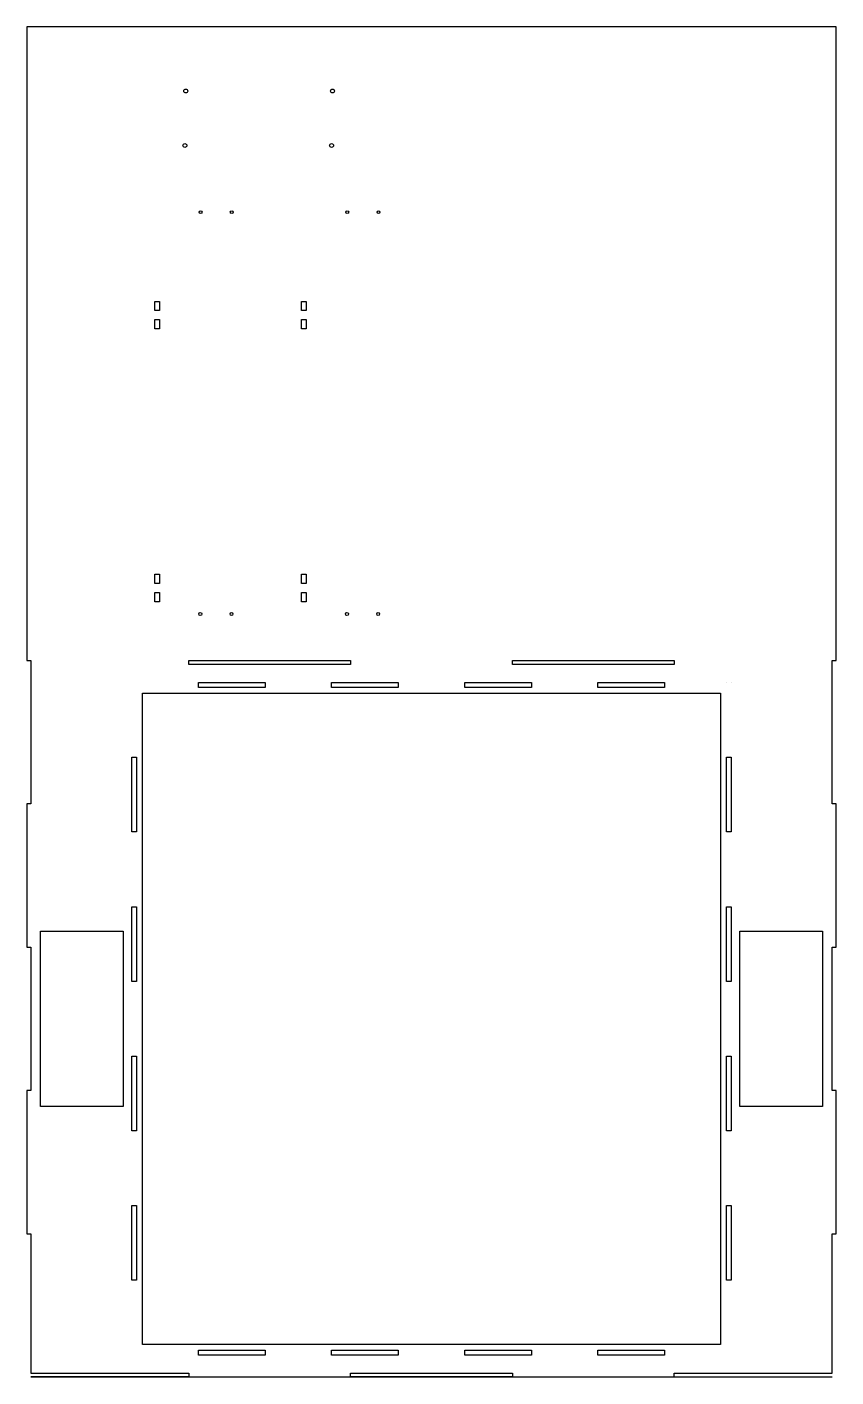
# Model space of a CAD drawing. Header units: millimetres. Extents: x -100 to 730, y 865 to 2250.
import ezdxf

# ---------------------------------------------------------------- set-up
doc = ezdxf.new("R2010")
doc.units = ezdxf.units.MM
doc.layers.get('0').update_dxf_attribs({"linetype": 'CONTINUOUS'})

msp = doc.modelspace()

# ---------------------------------------------------------------- linework, layer by layer
for p, q in [((730, 2250), (-100, 2250)), ((-100, 2250), (-100, 1600)), ((730, 1600), (730, 2250)), ((-100, 1600), (-96, 1600)), ((-96, 1600), (-96, 1453)), ((726, 1453), (726, 1600)), ((726, 1600), (730, 1600)), ((617.5, 1577.5), (617.5, 1577.5)), ((622.5, 1577.5), (622.5, 1577.5)), ((-96, 1453), (-100, 1453)), ((-100, 1453), (-100, 1306)), ((730, 1453), (726, 1453)), ((730, 1306), (730, 1453)), ((-100, 1306), (-96, 1306)), ((-96, 1306), (-96, 1159)), ((726, 1159), (726, 1306)), ((726, 1306), (730, 1306)), ((-96, 1159), (-100, 1159)), ((-100, 1159), (-100, 1012)), ((730, 1159), (726, 1159)), ((730, 1012), (730, 1159)), ((-100, 1012), (-96, 1012)), ((-96, 1012), (-96, 869)), ((726, 1012), (730, 1012)), ((726, 869), (726, 1012)), ((-96, 869), (66, 869)), ((66, 865), (-96, 865)), ((-96, 865), (-96, 865)), ((-96, 865), (726, 865)), ((66, 869), (66, 865)), ((564, 865), (564, 869)), ((564, 869), (726, 869)), ((726, 865), (726, 865))]:
    msp.add_line(p, q)
for points in [[(36, 1959.1), (31, 1959.1), (31, 1968.5), (36, 1968.5)], [(186.5, 1968.5), (186.5, 1959.1), (181.5, 1959.1), (181.5, 1968.5)], [(36, 1949.8), (36, 1940.4), (31, 1940.4), (31, 1949.8)], [(186.5, 1940.4), (181.5, 1940.4), (181.5, 1949.8), (186.5, 1949.8)], [(31, 1679.1), (31, 1688.5), (36, 1688.5), (36, 1679.1)], [(186.5, 1679.1), (181.5, 1679.1), (181.5, 1688.5), (186.5, 1688.5)], [(31, 1669.8), (36, 1669.8), (36, 1660.4), (31, 1660.4)], [(181.5, 1660.4), (181.5, 1669.8), (186.5, 1669.8), (186.5, 1660.4)], [(232, 1600), (232, 1596), (66, 1596), (66, 1600)], [(398, 1600), (564, 1600), (564, 1596), (398, 1596)], [(611.5, 1566.5), (611.5, 898.5), (18.5, 898.5), (18.5, 1566.5)], [(75.8, 1572.5), (75.8, 1577.5), (144.2, 1577.5), (144.2, 1572.5)], [(212.5, 1572.5), (212.5, 1577.5), (280.8, 1577.5), (280.8, 1572.5)], [(349.2, 1577.5), (417.5, 1577.5), (417.5, 1572.5), (349.2, 1572.5)], [(485.8, 1577.5), (554.2, 1577.5), (554.2, 1572.5), (485.8, 1572.5)], [(12.5, 1500.8), (12.5, 1424.2), (7.5, 1424.2), (7.5, 1500.8)], [(617.5, 1500.8), (622.5, 1500.8), (622.5, 1424.2), (617.5, 1424.2)], [(12.5, 1347.5), (12.5, 1270.8), (7.5, 1270.8), (7.5, 1347.5)], [(617.5, 1347.5), (622.5, 1347.5), (622.5, 1270.8), (617.5, 1270.8)], [(-86.2, 1322.5), (-1.2, 1322.5), (-1.2, 1142.5), (-86.2, 1142.5)], [(631.3, 1322.5), (716.3, 1322.5), (716.3, 1142.5), (631.3, 1142.5)], [(12.5, 1117.5), (7.5, 1117.5), (7.5, 1194.2), (12.5, 1194.2)], [(617.5, 1117.5), (617.5, 1194.2), (622.5, 1194.2), (622.5, 1117.5)], [(12.5, 964.2), (7.5, 964.2), (7.5, 1040.8), (12.5, 1040.8)], [(617.5, 964.2), (617.5, 1040.8), (622.5, 1040.8), (622.5, 964.2)], [(75.8, 892.5), (144.2, 892.5), (144.2, 887.5), (75.8, 887.5)], [(212.5, 892.5), (280.8, 892.5), (280.8, 887.5), (212.5, 887.5)], [(417.5, 892.5), (417.5, 887.5), (349.2, 887.5), (349.2, 892.5)], [(554.2, 892.5), (554.2, 887.5), (485.8, 887.5), (485.8, 892.5)], [(398, 869), (398, 865), (232, 865), (232, 869)]]:
    msp.add_lwpolyline(points, close=True)
for centre, radius in [((62.9, 2184.3), 2), ((213.4, 2184.3), 2), ((62, 2128.4), 2), ((212.5, 2128.4), 2), ((78.1, 2060), 1.5), ((110.1, 2060), 1.5), ((228.6, 2060), 1.5), ((260.6, 2060), 1.5), ((77.8, 1647.8), 1.5), ((109.8, 1647.8), 1.5), ((228.3, 1647.8), 1.5), ((260.3, 1647.8), 1.5)]:
    msp.add_circle(centre, radius)

doc.saveas('drawing.dxf')
